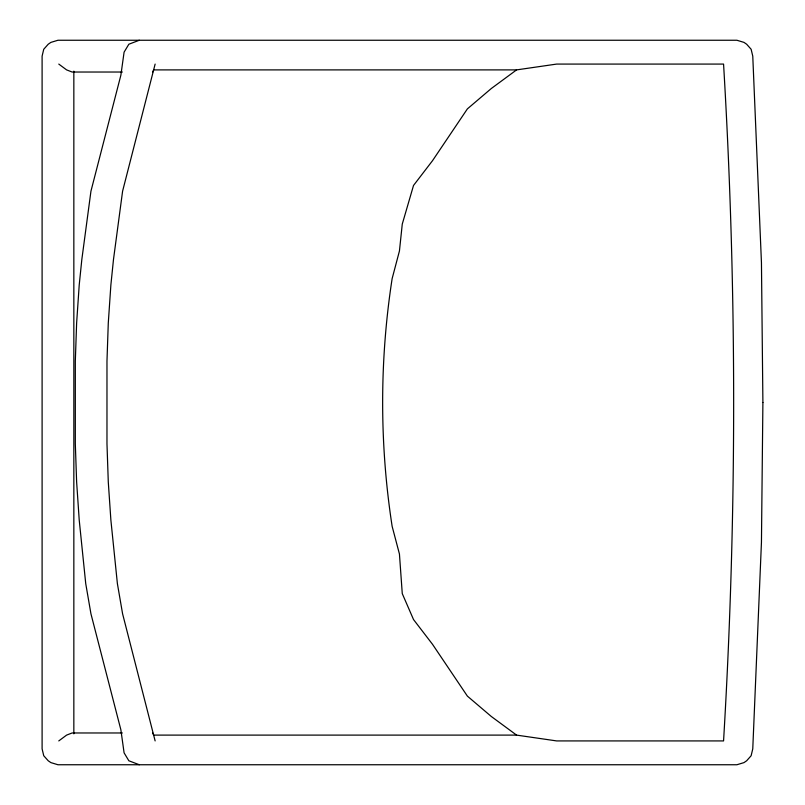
<?xml version="1.0" encoding="UTF-8"?>
<svg xmlns="http://www.w3.org/2000/svg" width="805" height="805" viewBox="0 0 805 805"><rect width="100%" height="100%" fill="white"/><g stroke="black" fill="none" stroke-linecap="round" stroke-linejoin="round"><path stroke-width="1.21" d="M155.134 64.078L122.591 191.188L113.485 259.502L110.879 284.93L108.283 323.057L106.974 361.193L106.974 443.807L108.283 481.943L110.879 520.07L117.389 583.625L122.591 613.812L155.134 740.922M152.668 72.017L153.705 69.894L516.579 69.894L556.658 64.078L723.564 64.078C737.008 289.418 737.008 515.582 723.564 740.922L556.658 740.922L516.579 735.106L153.705 735.106L152.668 732.983M58.775 740.922L66.604 735.106L72.118 732.973L122.36 732.973M516.579 69.894L491.322 88.5L467.393 108.876L432.516 160.688L413.518 185.462L402.269 224.092L399.441 250.969L392.136 278.631A720.737 637.902 -90 0 0 392.146 526.369L399.441 554.031L402.269 593.617L413.518 619.538L432.516 644.312L467.393 696.124L491.322 716.5L516.579 735.106M139.305 40.25L128.85 44.225L124.091 52.164L120.871 75.207L90.945 191.188L81.828 259.502L79.222 284.93L76.626 323.057L75.318 361.193L75.318 443.807L76.626 481.943L79.222 520.07L85.733 583.625L90.945 613.812L120.871 729.793L124.091 752.836L128.85 760.775L139.305 764.75M122.36 72.027L72.118 72.027L66.604 69.894L58.775 64.078M73.839 71.152L73.839 733.848M762.899 402.5L761.45 542.318L752.766 748.861L751.125 755.744L746.648 760.775L743.971 762.617L736.897 764.75L57.97 764.75L50.896 762.617L48.23 760.775L43.742 755.744L42.102 748.861L42.102 56.139L43.742 49.256L48.23 44.225L50.896 42.383L57.97 40.25L736.897 40.25L743.971 42.383L746.648 44.225L751.125 49.256L752.766 56.139L761.45 262.682L762.899 402.5"/></g></svg>
